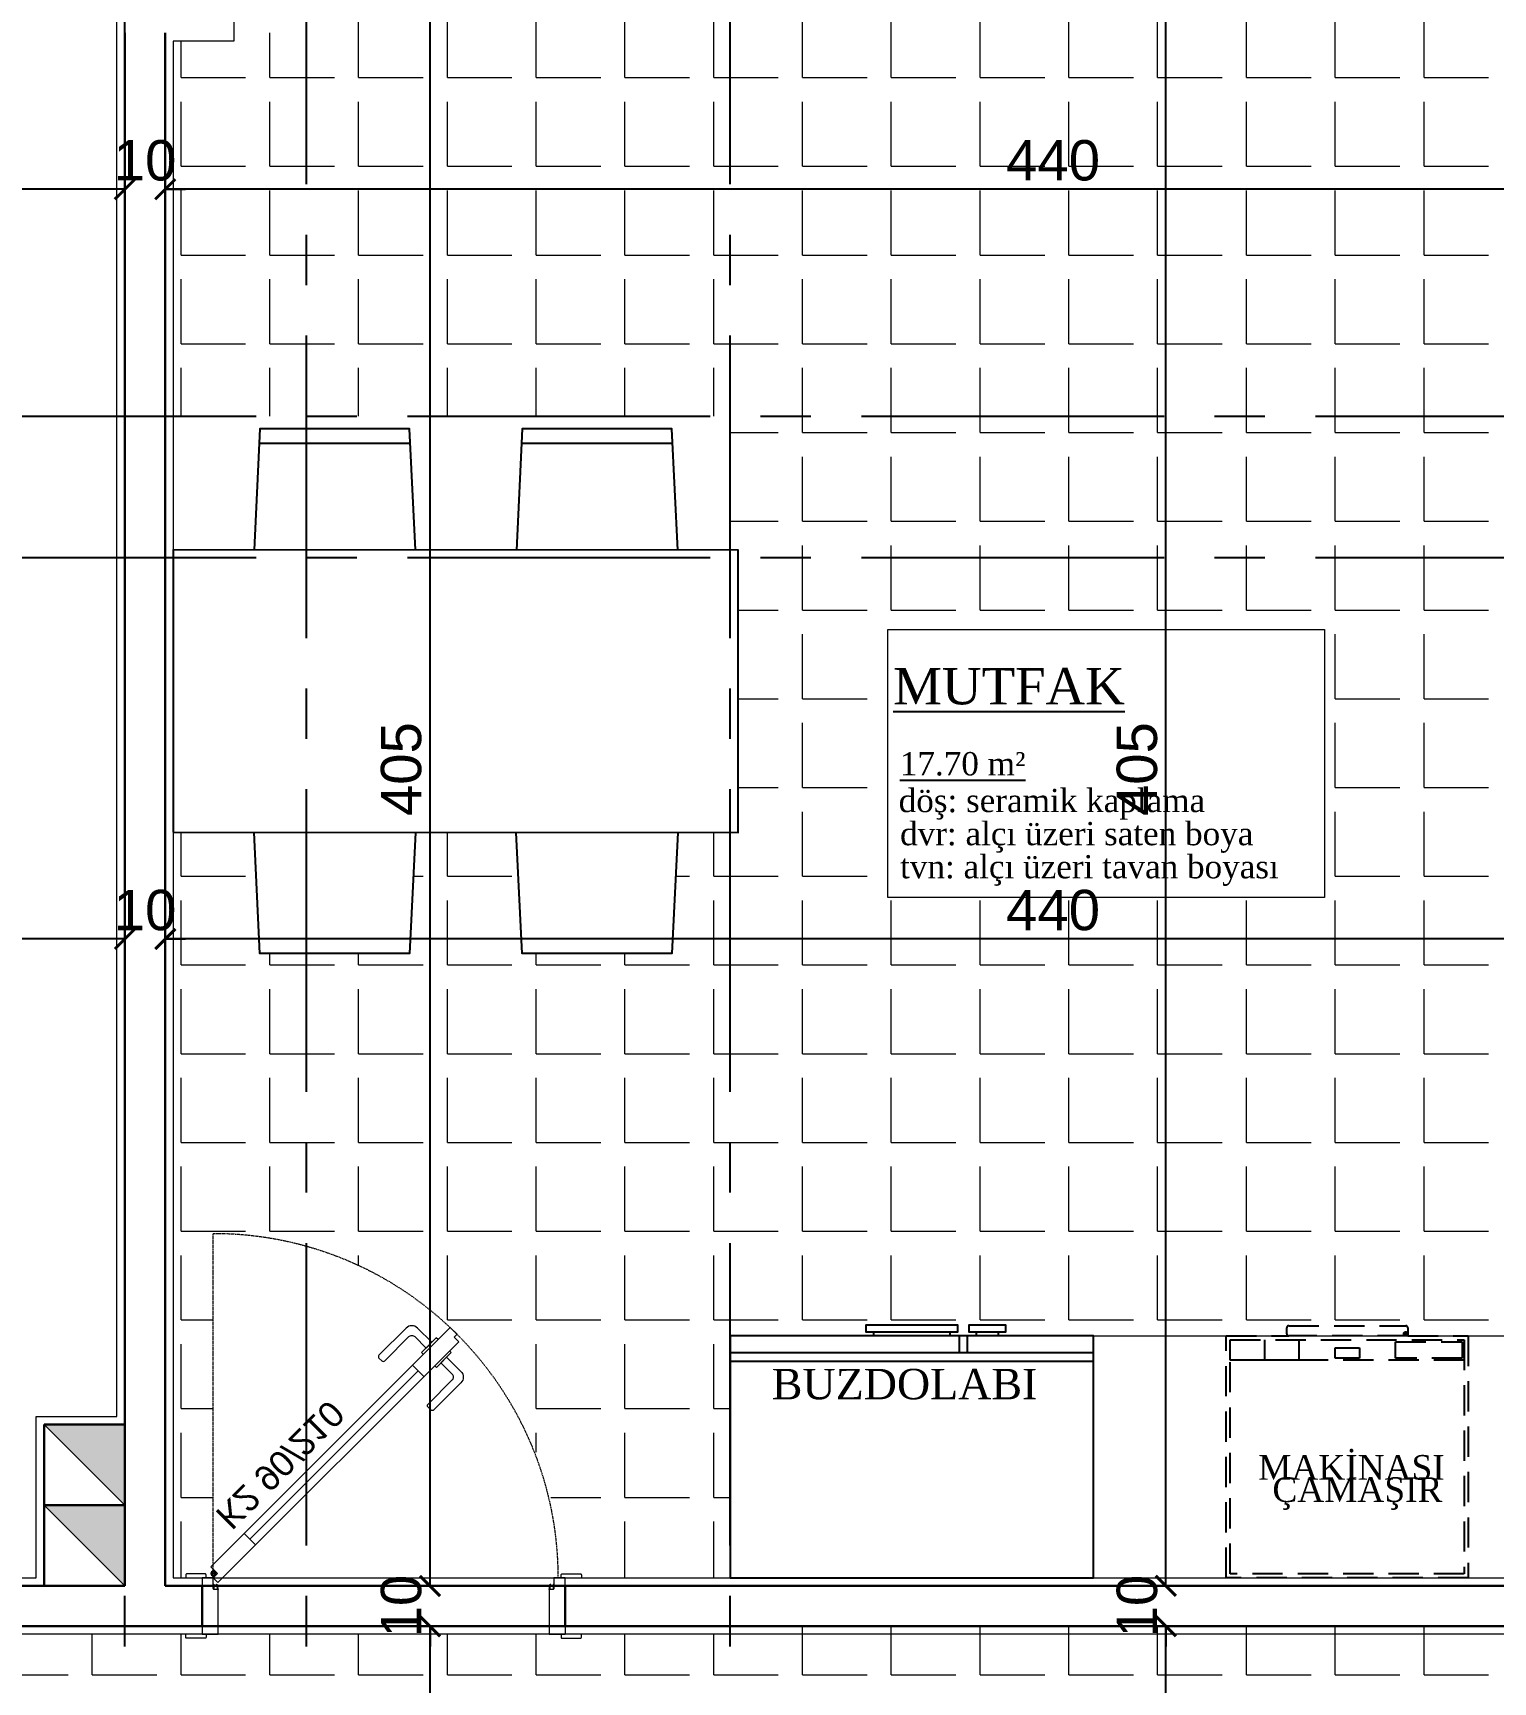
# Model space of a CAD drawing. Header units: millimetres. Extents: x 2778 to 13672, y 1832 to 5175.
# Drawn here: x 6858.8 to 7220.6, y 4131.4 to 4540.2 of the extents above; entities that cross this region are included whole.
import ezdxf

# ---------------------------------------------------------------- set-up
doc = ezdxf.new("R2010")
doc.units = ezdxf.units.MM
for name, pattern in [('CENTER2', [112.5, 75, -12.5, 12.5, -12.5]), ('DASHDOT2', [12.7, 6.35, -3.175, 0, -3.175]), ('DOTX2', [0.5, 0, -0.5]), ('HIDDENX2', [0.75, 0.5, -0.25])]:
    doc.linetypes.add(name, pattern=pattern)
for name, color, linetype in [('697D_L00F00_21.65 KOTU_1+1 B$0$4+1$0$7-DCR-FRN', 8, 'Continuous'), ('7-DCR-FRN', 8, 'Continuous'), ('@A_HH', 1, 'Continuous'), ('Yazi', 7, 'Continuous')]:
    doc.layers.add(name, color=color, linetype=linetype)
for name, color, linetype, lineweight in [('aks', 251, 'DASHDOT2', 35), ('duvar', 232, 'Continuous', 30), ('ince', 37, 'Continuous', 0), ('iz', 1, 'DOTX2', 20), ('kapı', 3, 'Continuous', 18), ('sıva iç', 21, 'Continuous', 0), ('tarama', 251, 'Continuous', 0), ('TEFRİŞ', 251, 'Continuous', 25), ('yazı', 11, 'Continuous', 20), ('z - tarama', 251, 'Continuous', 18), ('ölçü dış', 192, 'Continuous', 20), ('ÖLÇÜ İÇ', 7, 'Continuous', 9)]:
    doc.layers.add(name, color=color, linetype=linetype, lineweight=lineweight)
doc.styles.get("Standard").update_dxf_attribs({"font": 'arial.ttf'})
doc.styles.add('STYLE3', font='times.ttf', dxfattribs={"height": 12})
doc.styles.add('Times roman', font='times.ttf')
doc.dimstyles.new('zulay iç ölçü', dxfattribs={"dimtxt": 10, "dimasz": 5, "dimexe": 0.18, "dimexo": 0, "dimgap": 2, "dimtad": 3, "dimdec": 0, "dimzin": 0, "dimdsep": 46, "dimtxsty": 'Standard', "dimblk": 'ARCHTICK', "dimcen": 0.09, "dimse1": 1, "dimse2": 1, "dimadec": 0, "dimazin": 0, "dimtfac": 1, "dimtdec": 0, "dimtix": 1, "dimtofl": 0, "dimtmove": 0, "dimatfit": 3, "dimldrblk": 'ARCHTICK', "dimfxl": 1, "dimtolj": 1, "dimtzin": 0, "dimarcsym": 0})
pattern_1 = [(0, (-1057024.51, 409725.164), (0, 22), [16, -6]), (90, (-1057024.51, 409725.164), (-22, 1e-15), [16, -6])]

# ---------------------------------------------------------------- blocks, each defined once
blk = doc.blocks.new('sadsfsfsf')
at = {"layer": 'ince'}
for p, q in [((0.7, 0), (-0.7, 0)), ((0, 0.7), (0, -0.7))]:
    blk.add_line(p, q, dxfattribs=at)
for radius in [0.6, 0.45]:
    blk.add_circle((0, 0), radius, dxfattribs=at)
blk = doc.blocks.new('eddeded')
at = {"layer": 'duvar'}
for p, q in [((-48.21, 54.38), (-38.21, 54.38)), ((-48.21, -35.62), (-38.21, -35.62))]:
    blk.add_line(p, q, dxfattribs=at)
at = {"layer": 'ince'}
blk.add_line((-26.6, -23.78), (15.13, 17.96), dxfattribs=at)
for points in [[(-50.21, 53.38), (-50.96, 53.38, -0.414214), (-51.21, 53.63), (-51.21, 58.13, -0.414214), (-50.96, 58.38), (-50.21, 58.38)], [(-36.21, 53.38), (-35.46, 53.38, 0.414214), (-35.21, 53.63), (-35.21, 58.13, 0.414214), (-35.46, 58.38), (-36.21, 58.38)], [(-50.21, -34.62), (-50.96, -34.62, 0.414214), (-51.21, -34.87), (-51.21, -39.37, 0.414214), (-50.96, -39.62), (-50.21, -39.62)], [(-36.21, -34.62), (-35.46, -34.62, -0.414214), (-35.21, -34.87), (-35.21, -39.37, -0.414214), (-35.46, -39.62), (-36.21, -39.62)]]:
    blk.add_lwpolyline(points, format="xyb", dxfattribs=at)
for points in [[(-39.11, 51.33), (-39.11, 50.38), (-37.81, 50.68), (-37.81, 50.81, -0.112206), (-37.91, 50.76), (-38.72, 50.57, -0.482314), (-39.02, 50.82), (-39.02, 51.24, -0.414214), (-38.77, 51.49), (-37.97, 51.49, -0.170049), (-37.81, 51.43), (-37.81, 51.58), (-38.86, 51.58, 0.414214)], [(17.08, 23.59), (18.49, 25), (14.96, 28.54, 0.414214), (12.13, 28.54), (5.41, 21.82, 0.414214), (5.41, 21.11), (6.12, 20.4, 0.414214), (6.83, 20.4), (12.84, 26.41, -0.414214), (14.25, 26.41)], [(20.76, 19.91), (22.17, 21.32), (25.71, 17.79, -0.414214), (25.71, 14.96), (18.99, 8.24, -0.414214), (18.28, 8.24), (17.58, 8.95, -0.414214), (17.58, 9.66), (23.59, 15.67, 0.414214), (23.59, 17.08)], [(-39.11, -31.62), (-39.11, -32.57, 0.414214), (-38.86, -32.82), (-37.81, -32.82), (-37.81, -32.67, -0.170049), (-37.97, -32.73), (-38.77, -32.73, -0.414214), (-39.02, -32.48), (-39.02, -32.06, -0.482314), (-38.72, -31.81), (-37.91, -32, -0.112206), (-37.81, -32.05), (-37.81, -31.92)]]:
    blk.add_lwpolyline(points, format="xyb", close=True, dxfattribs=at)
for points in [[(20.04, 25.7), (19.62, 26.12), (15.96, 22.47), (16.38, 22.04)], [(22.87, 22.87), (23.29, 22.44), (19.64, 18.79), (19.21, 19.21)]]:
    blk.add_lwpolyline(points, dxfattribs=at)
at = {"layer": 'iz', "ltscale": 0.1}
for p, q in [((-48.21, -35.62), (-48.21, 54.38)), ((-38.21, -35.62), (-38.21, 54.38)), ((-36.21, -32.82), (49.19, -32.82))]:
    blk.add_line(p, q, dxfattribs=at)
blk.add_arc((-36.22, -32.83), 85.41, 0.0042, 89.9958, dxfattribs=at)
at = {"layer": 'kapı'}
for p, q in [((13.72, 19.37), (16.54, 16.54)), ((-28.02, -22.36), (-25.19, -25.19))]:
    blk.add_line(p, q, dxfattribs=at)
for points in [[(-36.21, 54.38), (-36.21, 51.58), (-38.86, 51.58, 0.414214), (-39.11, 51.33), (-39.11, 50.38), (-50.21, 50.38), (-50.21, 54.38)], [(-50.21, -35.62), (-50.21, -31.62), (-39.11, -31.62), (-39.11, -32.57, 0.414214), (-38.86, -32.82), (-36.21, -32.82), (-36.21, -35.62), (-36.21, -35.62)]]:
    blk.add_lwpolyline(points, format="xyb", dxfattribs=at)
blk.add_lwpolyline([(-36.21, -32.82), (-35.15, -31.76), (-33.46, -33.46), (25.87, 25.87), (24.17, 27.57), (23.47, 26.86), (22.33, 27.99), (-37.35, -31.69), (-36.21, -32.82)], dxfattribs=at)
at = {"layer": 'sıva iç'}
for p, q in [((-48.21, 54.38), (-50.21, 54.38)), ((-38.21, 54.38), (-36.21, 54.38)), ((-48.21, -35.62), (-50.21, -35.62)), ((-36.21, -35.62), (-38.21, -35.62))]:
    blk.add_line(p, q, dxfattribs=at)
at = {"layer": 'ölçü dış'}
blk.add_line((-38.21, -35.62), (-48.21, -35.62), dxfattribs=at)
at = {"layer": 'ince', "rotation": 90}
blk.add_blockref('sadsfsfsf', (-35.15, -32.82), dxfattribs=at)
at = {"layer": 'yazı'}
blk.add_text('K2 90/210', height=6.328, rotation=45, dxfattribs=at).set_placement((-20.24, -32.71))
blk = doc.blocks.new('DGFDGFDG')
at = {"layer": 'tarama'}
h = blk.add_hatch(color=256, dxfattribs=at)
h.dxf.hatch_style = 1
h.paths.add_polyline_path([(650023.04, -115859.89), (650043.04, -115879.89), (650043.04, -115859.89)])
h = blk.add_hatch(color=256, dxfattribs=at)
h.dxf.hatch_style = 1
h.paths.add_polyline_path([(650043.04, -115859.89), (650063.04, -115879.89), (650063.04, -115859.89)])
at = {"layer": '@A_HH', "linetype": 'Continuous', "lineweight": 0}
for p, q in [((650043.04, -115879.89), (650043.04, -115859.89)), ((650043.04, -115879.89), (650043.04, -115859.89)), ((650063.04, -115879.89), (650063.04, -115859.89)), ((650063.04, -115879.89), (650063.04, -115859.89))]:
    blk.add_line(p, q, dxfattribs=at)
at = {"layer": 'duvar'}
for p, q in [((650043.04, -115859.89), (650023.04, -115859.89)), ((650043.04, -115859.89), (650023.04, -115859.89)), ((650043.04, -115859.89), (650023.04, -115859.89)), ((650023.04, -115859.89), (650043.04, -115859.89)), ((650043.04, -115859.89), (650023.04, -115859.89)), ((650043.04, -115859.89), (650023.04, -115859.89)), ((650023.04, -115859.89), (650043.04, -115859.89)), ((650063.04, -115859.89), (650043.04, -115859.89)), ((650063.04, -115859.89), (650043.04, -115859.89)), ((650063.04, -115859.89), (650043.04, -115859.89)), ((650043.04, -115859.89), (650063.04, -115859.89)), ((650063.04, -115859.89), (650043.04, -115859.89)), ((650063.04, -115859.89), (650043.04, -115859.89)), ((650043.04, -115859.89), (650063.04, -115859.89)), ((650043.04, -115859.89), (650043.04, -115879.89)), ((650043.04, -115859.89), (650043.04, -115879.89)), ((650043.04, -115859.89), (650043.04, -115879.89)), ((650043.04, -115879.89), (650043.04, -115859.89)), ((650043.04, -115859.89), (650043.04, -115879.89)), ((650043.04, -115879.89), (650043.04, -115859.89)), ((650043.04, -115879.89), (650043.04, -115859.89)), ((650063.04, -115859.89), (650063.04, -115879.89)), ((650063.04, -115859.89), (650063.04, -115879.89)), ((650063.04, -115859.89), (650063.04, -115879.89)), ((650063.04, -115879.89), (650063.04, -115859.89)), ((650063.04, -115859.89), (650063.04, -115879.89)), ((650063.04, -115879.89), (650063.04, -115859.89)), ((650063.04, -115879.89), (650063.04, -115859.89)), ((650043.04, -115864.89), (650043.04, -115869.89)), ((650063.04, -115864.89), (650063.04, -115869.89)), ((650023.04, -115879.89), (650043.04, -115879.89)), ((650043.04, -115879.89), (650023.04, -115879.89)), ((650023.04, -115879.89), (650043.04, -115879.89)), ((650023.04, -115879.89), (650043.04, -115879.89)), ((650023.04, -115879.89), (650043.04, -115879.89)), ((650023.04, -115879.89), (650043.04, -115879.89)), ((650023.04, -115879.89), (650043.04, -115879.89)), ((650043.04, -115879.89), (650023.04, -115879.89)), ((650043.04, -115879.89), (650023.04, -115879.89)), ((650043.04, -115879.89), (650023.04, -115879.89)), ((650023.04, -115879.89), (650043.04, -115879.89)), ((650043.04, -115879.89), (650023.04, -115879.89)), ((650043.04, -115879.89), (650023.04, -115879.89)), ((650023.04, -115879.89), (650043.04, -115879.89)), ((650043.04, -115879.89), (650063.04, -115879.89)), ((650063.04, -115879.89), (650043.04, -115879.89)), ((650043.04, -115879.89), (650063.04, -115879.89)), ((650043.04, -115879.89), (650063.04, -115879.89)), ((650043.04, -115879.89), (650063.04, -115879.89)), ((650043.04, -115879.89), (650063.04, -115879.89)), ((650043.04, -115879.89), (650063.04, -115879.89)), ((650063.04, -115879.89), (650043.04, -115879.89)), ((650063.04, -115879.89), (650043.04, -115879.89)), ((650063.04, -115879.89), (650043.04, -115879.89)), ((650043.04, -115879.89), (650063.04, -115879.89)), ((650063.04, -115879.89), (650043.04, -115879.89)), ((650063.04, -115879.89), (650043.04, -115879.89)), ((650043.04, -115879.89), (650063.04, -115879.89))]:
    blk.add_line(p, q, dxfattribs=at)
at = {"layer": 'duvar', "color": 7}
for p, q in [((650043.04, -115859.89), (650023.04, -115859.89)), ((650023.04, -115859.89), (650023.04, -115879.89)), ((650063.04, -115859.89), (650043.04, -115859.89)), ((650043.04, -115859.89), (650043.04, -115879.89)), ((650043.04, -115859.89), (650043.04, -115879.89)), ((650063.04, -115859.89), (650063.04, -115879.89)), ((650043.04, -115879.89), (650023.04, -115879.89)), ((650043.04, -115879.89), (650023.04, -115879.89)), ((650041.04, -115879.89), (650043.04, -115879.89)), ((650063.04, -115879.89), (650043.04, -115879.89)), ((650063.04, -115879.89), (650043.04, -115879.89)), ((650061.04, -115879.89), (650063.04, -115879.89))]:
    blk.add_line(p, q, dxfattribs=at)
at = {"layer": 'duvar'}
for points in [[(650023.04, -115859.89), (650043.04, -115859.89)], [(650043.04, -115859.89), (650063.04, -115859.89)], [(650043.04, -115879.89), (650043.04, -115859.89)], [(650063.04, -115879.89), (650063.04, -115859.89)], [(650023.04, -115879.89), (650043.04, -115879.89)], [(650043.04, -115879.89), (650063.04, -115879.89)]]:
    blk.add_lwpolyline(points, dxfattribs=at)
at = {"layer": 'ince'}
for p, q in [((650043.04, -115879.89), (650023.04, -115859.89)), ((650063.04, -115879.89), (650043.04, -115859.89))]:
    blk.add_line(p, q, dxfattribs=at)
at = {"layer": 'sıva iç'}
for p, q in [((650041.04, -115879.85), (650041.04, -115879.89)), ((650061.04, -115879.85), (650061.04, -115879.89))]:
    blk.add_line(p, q, dxfattribs=at)
blk = doc.blocks.new('*U32')
at = {"layer": '7-DCR-FRN'}
for p, q in [((4.21, 0), (4.21, 90)), ((6.33, 0), (6.33, 90)), ((0, 54.44), (-0.9, 54.44)), ((0, 54.44), (-0.9, 54.44)), ((-0.9, 35.54), (0, 35.54)), ((-0.9, 35.54), (0, 35.54)), ((0, 28.93), (-0.9, 28.93)), ((0, 28.93), (-0.9, 28.93)), ((0, 31.25), (4.21, 31.25)), ((-0.9, 23.6), (0, 23.6)), ((-0.9, 23.6), (0, 23.6))]:
    blk.add_line(p, q, dxfattribs=at)
for points in [[(0, 90), (60, 90), (60, 0), (0, 0)], [(-2.7, 56.28), (-2.7, 33.69), (-0.9, 33.69), (-0.9, 56.28)], [(-2.7, 21.76), (-0.9, 21.76), (-0.9, 30.77), (-2.7, 30.77)]]:
    blk.add_lwpolyline(points, close=True, dxfattribs=at)
for points in [[(0, 54.44), (0, 90), (60, 90), (60, 0), (0, 0), (0, 23.6)], [(-0.9, 54.44), (-0.9, 56.28), (-2.7, 56.28), (-2.7, 33.69), (-0.9, 33.69), (-0.9, 35.54)], [(0, 28.93), (0, 35.54)], [(4.21, 33.21), (0, 33.21), (0, 33.69)], [(-0.9, 28.93), (-0.9, 30.77), (-2.7, 30.77), (-2.7, 21.76), (-0.9, 21.76), (-0.9, 23.6)]]:
    blk.add_lwpolyline(points, dxfattribs=at)
blk = doc.blocks.new('*U28')
at = {"layer": '697D_L00F00_21.65 KOTU_1+1 B$0$4+1$0$7-DCR-FRN', "linetype": 'Continuous'}
for p, q in [((-0.8147, 0.614), (-1.1853, 0.614)), ((-0.1647, 0.614), (-0.5353, 0.614)), ((-0.8147, -0.614), (-1.1853, -0.614)), ((-0.1647, -0.614), (-0.5353, -0.614))]:
    blk.add_line(p, q, dxfattribs=at)
for points in [[(-0.8, 0.35), (-0.8147, 0.6507), (-1.1853, 0.6507), (-1.2, 0.35)], [(-0.15, 0.35), (-0.1647, 0.6507), (-0.5353, 0.6507), (-0.55, 0.35)], [(-0.8, -0.35), (-0.8147, -0.6507), (-1.1853, -0.6507), (-1.2, -0.35)], [(-0.15, -0.35), (-0.1647, -0.6507), (-0.5353, -0.6507), (-0.55, -0.35)]]:
    blk.add_lwpolyline(points, dxfattribs=at)
blk.add_lwpolyline([(-1.4, -0.35), (0, -0.35), (0, 0.35), (-1.4, 0.35)], close=True, dxfattribs=at)
blk = doc.blocks.new('*U38')
at = {"layer": '7-DCR-FRN', "linetype": 'HIDDENX2', "ltscale": 15}
for points in [[(15.5, 0, -0.414214), (15, 0.5), (15, 2, -0.414214), (15.5, 2.5), (44.5, 2.5, -0.414214), (45, 2), (45, 0), (60, 0), (60, -60), (0, -60), (0, 0)], [(45, 0), (15.5, 0, -0.414214), (15, 0.5), (15, 2, -0.414214), (15.5, 2.5), (44.5, 2.5, -0.414214), (45, 2)]]:
    blk.add_lwpolyline(points, format="xyb", close=True, dxfattribs=at)
for points in [[(1, -1), (59, -1), (59, -59), (1, -59)], [(1, -1), (59, -1), (59, -6), (1, -6)], [(1, -1), (18, -1), (18, -6), (1, -6)], [(27, -3), (33, -3), (33, -5.5), (27, -5.5)], [(42, -1.5), (58.5, -1.5), (58.5, -5.5), (42, -5.5)]]:
    blk.add_lwpolyline(points, close=True, dxfattribs=at)
blk.add_lwpolyline([(9.5, -1), (9.5, -6)], dxfattribs=at)
for radius in [0.5, 0.25]:
    blk.add_circle((44.5, 0.5), radius, dxfattribs=at)
blk = doc.blocks.new('_ArchTick')
at = {"color": 0, "linetype": 'ByBlock', "const_width": 0.15}
blk.add_lwpolyline([(-0.5, -0.5), (0.5, 0.5)], dxfattribs=at)
blk = doc.blocks.new('*D2405')
at = {"layer": 'Defpoints', "color": 0, "transparency": 16777216}
for p in [(6957.19, 4145.23), (6957.19, 4145.23), (6957.19, 4015.23)]:
    blk.add_point(p, dxfattribs=at)
at = {"layer": 'ÖLÇÜ İÇ', "color": 0, "lineweight": -2, "transparency": 16777216}
blk.add_line((6957.19, 4015.23), (6957.19, 4145.23), dxfattribs=at)
at = {"layer": 'ÖLÇÜ İÇ', "color": 0, "lineweight": -2, "transparency": 16777216, "xscale": 5, "yscale": 5, "zscale": 5}
for p, rotation in [((6957.19, 4145.23), 90), ((6957.19, 4015.23), 270)]:
    blk.add_blockref('_ArchTick', p, dxfattribs=dict(at, rotation=rotation))
at = {"layer": 'ÖLÇÜ İÇ', "color": 0, "transparency": 16777216, "insert": (6950.08, 4080.23), "char_height": 10, "attachment_point": 5, "rotation": 90}
blk.add_mtext('\\A1;130', dxfattribs=at)
blk = doc.blocks.new('*D2406')
at = {"layer": 'Defpoints', "color": 0, "transparency": 16777216}
for p in [(6957.19, 4155.23), (6957.19, 4155.23), (6957.19, 4145.23)]:
    blk.add_point(p, dxfattribs=at)
at = {"layer": 'ÖLÇÜ İÇ', "color": 0, "lineweight": -2, "transparency": 16777216}
for p, q in [((6957.19, 4155.23), (6957.19, 4160.23)), ((6957.19, 4145.23), (6957.19, 4140.23))]:
    blk.add_line(p, q, dxfattribs=at)
at = {"layer": 'ÖLÇÜ İÇ', "color": 0, "lineweight": -2, "transparency": 16777216, "xscale": 5, "yscale": 5, "zscale": 5}
for p, rotation in [((6957.19, 4155.23), 270), ((6957.19, 4145.23), 90)]:
    blk.add_blockref('_ArchTick', p, dxfattribs=dict(at, rotation=rotation))
at = {"layer": 'ÖLÇÜ İÇ', "color": 0, "transparency": 16777216, "insert": (6950.08, 4150.23), "char_height": 10, "attachment_point": 5, "rotation": 90}
blk.add_mtext('\\A1;10', dxfattribs=at)
blk = doc.blocks.new('*D2407')
at = {"layer": 'Defpoints', "color": 0, "transparency": 16777216}
for p in [(6957.19, 4560.23), (6957.19, 4560.23), (6957.19, 4155.23)]:
    blk.add_point(p, dxfattribs=at)
at = {"layer": 'ÖLÇÜ İÇ', "color": 0, "lineweight": -2, "transparency": 16777216}
blk.add_line((6957.19, 4155.23), (6957.19, 4560.23), dxfattribs=at)
at = {"layer": 'ÖLÇÜ İÇ', "color": 0, "lineweight": -2, "transparency": 16777216, "xscale": 5, "yscale": 5, "zscale": 5}
for p, rotation in [((6957.19, 4560.23), 90), ((6957.19, 4155.23), 270)]:
    blk.add_blockref('_ArchTick', p, dxfattribs=dict(at, rotation=rotation))
at = {"layer": 'ÖLÇÜ İÇ', "color": 0, "transparency": 16777216, "insert": (6950.08, 4357.73), "char_height": 10, "attachment_point": 5, "rotation": 90}
blk.add_mtext('\\A1;405', dxfattribs=at)
blk = doc.blocks.new('*D2416')
at = {"layer": 'Defpoints', "color": 0, "transparency": 16777216}
for p in [(7139.53, 4145.23), (7139.53, 4145.23), (7139.53, 4015.23)]:
    blk.add_point(p, dxfattribs=at)
at = {"layer": 'ÖLÇÜ İÇ', "color": 0, "lineweight": -2, "transparency": 16777216}
blk.add_line((7139.53, 4015.23), (7139.53, 4145.23), dxfattribs=at)
at = {"layer": 'ÖLÇÜ İÇ', "color": 0, "lineweight": -2, "transparency": 16777216, "xscale": 5, "yscale": 5, "zscale": 5}
for p, rotation in [((7139.53, 4145.23), 90), ((7139.53, 4015.23), 270)]:
    blk.add_blockref('_ArchTick', p, dxfattribs=dict(at, rotation=rotation))
at = {"layer": 'ÖLÇÜ İÇ', "color": 0, "transparency": 16777216, "insert": (7132.42, 4080.23), "char_height": 10, "attachment_point": 5, "rotation": 90}
blk.add_mtext('\\A1;130', dxfattribs=at)
blk = doc.blocks.new('*D2261')
at = {"layer": 'Defpoints', "color": 0, "transparency": 16777216}
for p in [(7139.53, 4155.23), (7139.53, 4155.23), (7139.53, 4145.23)]:
    blk.add_point(p, dxfattribs=at)
at = {"layer": 'ÖLÇÜ İÇ', "color": 0, "lineweight": -2, "transparency": 16777216}
for p, q in [((7139.53, 4155.23), (7139.53, 4160.23)), ((7139.53, 4145.23), (7139.53, 4140.23))]:
    blk.add_line(p, q, dxfattribs=at)
at = {"layer": 'ÖLÇÜ İÇ', "color": 0, "lineweight": -2, "transparency": 16777216, "xscale": 5, "yscale": 5, "zscale": 5}
for p, rotation in [((7139.53, 4155.23), 270), ((7139.53, 4145.23), 90)]:
    blk.add_blockref('_ArchTick', p, dxfattribs=dict(at, rotation=rotation))
at = {"layer": 'ÖLÇÜ İÇ', "color": 0, "transparency": 16777216, "insert": (7132.42, 4150.23), "char_height": 10, "attachment_point": 5, "rotation": 90}
blk.add_mtext('\\A1;10', dxfattribs=at)
blk = doc.blocks.new('*D2262')
at = {"layer": 'Defpoints', "color": 0, "transparency": 16777216}
for p in [(7139.53, 4560.23), (7139.53, 4560.23), (7139.53, 4155.23)]:
    blk.add_point(p, dxfattribs=at)
at = {"layer": 'ÖLÇÜ İÇ', "color": 0, "lineweight": -2, "transparency": 16777216}
blk.add_line((7139.53, 4155.23), (7139.53, 4560.23), dxfattribs=at)
at = {"layer": 'ÖLÇÜ İÇ', "color": 0, "lineweight": -2, "transparency": 16777216, "xscale": 5, "yscale": 5, "zscale": 5}
for p, rotation in [((7139.53, 4560.23), 90), ((7139.53, 4155.23), 270)]:
    blk.add_blockref('_ArchTick', p, dxfattribs=dict(at, rotation=rotation))
at = {"layer": 'ÖLÇÜ İÇ', "color": 0, "transparency": 16777216, "insert": (7132.42, 4357.73), "char_height": 10, "attachment_point": 5, "rotation": 90}
blk.add_mtext('\\A1;405', dxfattribs=at)
blk = doc.blocks.new('*D2328')
at = {"layer": 'Defpoints', "color": 0, "transparency": 16777216}
for p in [(6891.58, 4315.62), (6891.58, 4315.62), (7331.58, 4315.62)]:
    blk.add_point(p, dxfattribs=at)
at = {"layer": 'ÖLÇÜ İÇ', "color": 0, "lineweight": -2, "transparency": 16777216}
blk.add_line((7331.58, 4315.62), (6891.58, 4315.62), dxfattribs=at)
at = {"layer": 'ÖLÇÜ İÇ', "color": 0, "lineweight": -2, "transparency": 16777216, "xscale": 5, "yscale": 5, "zscale": 5, "rotation": 180}
blk.add_blockref('_ArchTick', (6891.58, 4315.62), dxfattribs=at)
at = {"layer": 'ÖLÇÜ İÇ', "color": 0, "lineweight": -2, "transparency": 16777216, "xscale": 5, "yscale": 5, "zscale": 5}
blk.add_blockref('_ArchTick', (7331.58, 4315.62), dxfattribs=at)
at = {"layer": 'ÖLÇÜ İÇ', "color": 0, "transparency": 16777216, "insert": (7111.58, 4322.73), "char_height": 10, "attachment_point": 5}
blk.add_mtext('\\A1;440', dxfattribs=at)
blk = doc.blocks.new('*D2329')
at = {"layer": 'Defpoints', "color": 0, "transparency": 16777216}
for p in [(6881.58, 4315.62), (6881.58, 4315.62), (6891.58, 4315.62)]:
    blk.add_point(p, dxfattribs=at)
at = {"layer": 'ÖLÇÜ İÇ', "color": 0, "lineweight": -2, "transparency": 16777216}
for p, q in [((6881.58, 4315.62), (6876.58, 4315.62)), ((6891.58, 4315.62), (6896.58, 4315.62))]:
    blk.add_line(p, q, dxfattribs=at)
at = {"layer": 'ÖLÇÜ İÇ', "color": 0, "lineweight": -2, "transparency": 16777216, "xscale": 5, "yscale": 5, "zscale": 5}
blk.add_blockref('_ArchTick', (6881.58, 4315.62), dxfattribs=at)
at = {"layer": 'ÖLÇÜ İÇ', "color": 0, "lineweight": -2, "transparency": 16777216, "xscale": 5, "yscale": 5, "zscale": 5, "rotation": 180}
blk.add_blockref('_ArchTick', (6891.58, 4315.62), dxfattribs=at)
at = {"layer": 'ÖLÇÜ İÇ', "color": 0, "transparency": 16777216, "insert": (6886.58, 4322.73), "char_height": 10, "attachment_point": 5}
blk.add_mtext('\\A1;10', dxfattribs=at)
blk = doc.blocks.new('*D2330')
at = {"layer": 'Defpoints', "color": 0, "transparency": 16777216}
for p in [(6441.58, 4315.62), (6441.58, 4315.62), (6881.58, 4315.62)]:
    blk.add_point(p, dxfattribs=at)
at = {"layer": 'ÖLÇÜ İÇ', "color": 0, "lineweight": -2, "transparency": 16777216}
blk.add_line((6881.58, 4315.62), (6441.58, 4315.62), dxfattribs=at)
at = {"layer": 'ÖLÇÜ İÇ', "color": 0, "lineweight": -2, "transparency": 16777216, "xscale": 5, "yscale": 5, "zscale": 5, "rotation": 180}
blk.add_blockref('_ArchTick', (6441.58, 4315.62), dxfattribs=at)
at = {"layer": 'ÖLÇÜ İÇ', "color": 0, "lineweight": -2, "transparency": 16777216, "xscale": 5, "yscale": 5, "zscale": 5}
blk.add_blockref('_ArchTick', (6881.58, 4315.62), dxfattribs=at)
at = {"layer": 'ÖLÇÜ İÇ', "color": 0, "transparency": 16777216, "insert": (6661.58, 4322.73), "char_height": 10, "attachment_point": 5}
blk.add_mtext('\\A1;440', dxfattribs=at)
blk = doc.blocks.new('*D2335')
at = {"layer": 'Defpoints', "color": 0, "transparency": 16777216}
for p in [(6891.58, 4501.49), (6891.58, 4501.49), (7331.58, 4501.49)]:
    blk.add_point(p, dxfattribs=at)
at = {"layer": 'ÖLÇÜ İÇ', "color": 0, "lineweight": -2, "transparency": 16777216}
blk.add_line((7331.58, 4501.49), (6891.58, 4501.49), dxfattribs=at)
at = {"layer": 'ÖLÇÜ İÇ', "color": 0, "lineweight": -2, "transparency": 16777216, "xscale": 5, "yscale": 5, "zscale": 5, "rotation": 180}
blk.add_blockref('_ArchTick', (6891.58, 4501.49), dxfattribs=at)
at = {"layer": 'ÖLÇÜ İÇ', "color": 0, "lineweight": -2, "transparency": 16777216, "xscale": 5, "yscale": 5, "zscale": 5}
blk.add_blockref('_ArchTick', (7331.58, 4501.49), dxfattribs=at)
at = {"layer": 'ÖLÇÜ İÇ', "color": 0, "transparency": 16777216, "insert": (7111.58, 4508.6), "char_height": 10, "attachment_point": 5}
blk.add_mtext('\\A1;440', dxfattribs=at)
blk = doc.blocks.new('*D2336')
at = {"layer": 'Defpoints', "color": 0, "transparency": 16777216}
for p in [(6881.58, 4501.49), (6881.58, 4501.49), (6891.58, 4501.49)]:
    blk.add_point(p, dxfattribs=at)
at = {"layer": 'ÖLÇÜ İÇ', "color": 0, "lineweight": -2, "transparency": 16777216}
for p, q in [((6881.58, 4501.49), (6876.58, 4501.49)), ((6891.58, 4501.49), (6896.58, 4501.49))]:
    blk.add_line(p, q, dxfattribs=at)
at = {"layer": 'ÖLÇÜ İÇ', "color": 0, "lineweight": -2, "transparency": 16777216, "xscale": 5, "yscale": 5, "zscale": 5}
blk.add_blockref('_ArchTick', (6881.58, 4501.49), dxfattribs=at)
at = {"layer": 'ÖLÇÜ İÇ', "color": 0, "lineweight": -2, "transparency": 16777216, "xscale": 5, "yscale": 5, "zscale": 5, "rotation": 180}
blk.add_blockref('_ArchTick', (6891.58, 4501.49), dxfattribs=at)
at = {"layer": 'ÖLÇÜ İÇ', "color": 0, "transparency": 16777216, "insert": (6886.58, 4508.6), "char_height": 10, "attachment_point": 5}
blk.add_mtext('\\A1;10', dxfattribs=at)
blk = doc.blocks.new('*D2337')
at = {"layer": 'Defpoints', "color": 0, "transparency": 16777216}
for p in [(6441.58, 4501.49), (6441.58, 4501.49), (6881.58, 4501.49)]:
    blk.add_point(p, dxfattribs=at)
at = {"layer": 'ÖLÇÜ İÇ', "color": 0, "lineweight": -2, "transparency": 16777216}
blk.add_line((6881.58, 4501.49), (6441.58, 4501.49), dxfattribs=at)
at = {"layer": 'ÖLÇÜ İÇ', "color": 0, "lineweight": -2, "transparency": 16777216, "xscale": 5, "yscale": 5, "zscale": 5, "rotation": 180}
blk.add_blockref('_ArchTick', (6441.58, 4501.49), dxfattribs=at)
at = {"layer": 'ÖLÇÜ İÇ', "color": 0, "lineweight": -2, "transparency": 16777216, "xscale": 5, "yscale": 5, "zscale": 5}
blk.add_blockref('_ArchTick', (6881.58, 4501.49), dxfattribs=at)
at = {"layer": 'ÖLÇÜ İÇ', "color": 0, "transparency": 16777216, "insert": (6661.58, 4508.6), "char_height": 10, "attachment_point": 5}
blk.add_mtext('\\A1;440', dxfattribs=at)

msp = doc.modelspace()

# ---------------------------------------------------------------- hatches: boundary and pattern name
at = {"layer": 'z - tarama'}
h = msp.add_hatch(dxfattribs=at)
h.set_pattern_fill('ANGLE', color=252, scale=80, style=0)
h.set_pattern_definition(pattern_1)
h.paths.add_polyline_path([(7031.58, 4540.23), (7269.58, 4540.23), (7269.58, 4558.23), (7031.58, 4558.23)])
h.paths.add_polyline_path([(7031.58, 4445.23), (7269.58, 4445.23), (7269.58, 4451.84), (7267.67, 4451.84, -0.414214), (7267.17, 4452.34), (7267.17, 4481.34, -0.414214), (7267.67, 4481.84), (7269.58, 4481.84), (7269.58, 4528.23), (7269.58, 4528.23), (7269.58, 4540.23), (7031.58, 4540.23)])
h.paths.add_polyline_path([(6926.58, 4445.23), (7031.58, 4445.23), (7031.58, 4540.23), (6926.58, 4540.23)])
h.paths.add_polyline_path([(6893.58, 4445.23), (6926.58, 4445.23), (6926.58, 4540.23), (6908.58, 4540.23), (6908.58, 4538.23), (6893.58, 4538.23)])
h.paths.add_polyline_path([(6926.58, 4540.23), (7031.58, 4540.23), (7031.58, 4558.23), (6926.58, 4558.23)])
h.paths.add_polyline_path([(7031.58, 4412.05), (7033.58, 4412.05), (7033.58, 4410.23), (7269.58, 4410.23), (7269.58, 4445.23), (7031.58, 4445.23)])
h.paths.add_polyline_path([(6926.58, 4239.45, -0.121467), (6962.16, 4219.29), (6962.18, 4219.32), (6963.88, 4217.62, -0.197654), (6989.69, 4157.98, -0.416778), (6989.94, 4158.23), (6994.69, 4158.23), (6994.69, 4157.23), (7031.58, 4157.23), (7031.58, 4217.23), (7031.58, 4342.05), (7018.58, 4342.05), (7017.11, 4311.99), (6980.04, 4311.99), (6978.58, 4342.06), (6953.58, 4342.06), (6952.11, 4311.99), (6926.58, 4311.99)])
h.paths.add_polyline_path([(6893.58, 4157.23), (6896.69, 4157.23), (6896.69, 4158.23), (6901.69, 4158.23), (6901.69, 4157.23), (6903.49, 4157.23), (6903.49, 4157.7, -1), (6903.49, 4158.9), (6903.49, 4159.36), (6902.86, 4159.99), (6903.49, 4160.63), (6903.49, 4242.63, -0.068537), (6926.58, 4239.45), (6926.58, 4311.99), (6915.04, 4311.99), (6913.58, 4342.06), (6893.58, 4342.06)])
h.paths.add_polyline_path([(7033.58, 4342.05), (7031.58, 4342.05), (7031.58, 4217.23), (7067.14, 4217.23), (7067.14, 4218.13), (7065.3, 4218.13), (7065.3, 4219.93), (7087.89, 4219.93), (7087.89, 4218.13), (7086.04, 4218.13), (7086.04, 4217.23), (7092.65, 4217.23), (7092.65, 4218.13), (7090.81, 4218.13), (7090.81, 4219.93), (7099.82, 4219.93), (7099.82, 4218.13), (7097.98, 4218.13), (7097.98, 4217.23), (7169.98, 4217.23, -0.414214), (7169.48, 4217.73), (7169.48, 4219.23, -0.414214), (7169.98, 4219.73), (7198.98, 4219.73, -0.414214), (7199.48, 4219.23), (7199.48, 4217.23), (7214.48, 4217.23), (7229.58, 4217.23), (7229.58, 4237.23), (7269.58, 4237.23), (7269.58, 4267.86), (7268.2, 4267.86), (7268.2, 4256.43), (7264.58, 4256.43), (7264.58, 4305), (7268.2, 4305), (7268.2, 4293.57), (7269.58, 4293.57), (7269.58, 4410.23), (7033.58, 4410.23)])
h.paths.add_polyline_path([(7070.66, 4392.34), (7178.88, 4392.34), (7178.88, 4325.91), (7070.66, 4325.91)], flags=16)
h.paths.add_polyline_path([(7179.86, 4346.99), (7119.06, 4346.99), (7119.06, 4333.18), (7179.86, 4333.18)], flags=24)
h.paths.add_polyline_path([(7177.4, 4363.66), (7144.01, 4363.66), (7144.01, 4354.85), (7177.4, 4354.85)], flags=8)
h.paths.add_polyline_path([(7178.14, 4374.94), (7100.03, 4374.94), (7100.03, 4363.34), (7178.14, 4363.34)], flags=8)
h.paths.add_polyline_path([(7177.8, 4391.37), (7082.19, 4391.37), (7082.19, 4379.75), (7177.8, 4379.75)], flags=8)
h.paths.add_polyline_path([(7177.8, 4383.17), (7088.35, 4383.17), (7088.35, 4371.55), (7177.8, 4371.55)], flags=8)
h.paths.add_polyline_path([(7108.07, 4210.97), (7039.86, 4210.97), (7039.86, 4199.4), (7108.07, 4199.4)], flags=9)
at = {"layer": 'z - tarama', "true_color": 0xffffff}
h = msp.add_hatch(dxfattribs=at)
h.set_pattern_fill('ANGLE', scale=80, style=0)
h.set_pattern_definition(pattern_1)
h.paths.add_polyline_path([(7356.58, 4105.23), (7464.58, 4105.23), (7464.58, 4113.87), (7463.58, 4113.87), (7463.58, 4118.87), (7464.58, 4118.87), (7464.58, 4233.23), (7442.24, 4233.23), (7442.24, 4232.23), (7437.24, 4232.23), (7437.24, 4233.23), (7434.24, 4233.23), (7356.58, 4233.23)])
h.paths.add_polyline_path([(7356.58, 4060.23), (7464.58, 4060.23), (7464.58, 4105.23), (7356.58, 4105.23)])
h.paths.add_polyline_path([(7356.58, 4017.23), (7359.64, 4017.23), (7359.64, 4018.23), (7364.64, 4018.23), (7364.64, 4017.23), (7367.64, 4017.23), (7452.64, 4017.23), (7452.64, 4018.23), (7457.64, 4018.23), (7457.64, 4017.23), (7464.58, 4017.23), (7464.58, 4020.87), (7463.58, 4020.87), (7463.58, 4025.87), (7464.58, 4025.87), (7464.58, 4028.87), (7464.58, 4060.23), (7356.58, 4060.23)])
h.paths.add_polyline_path([(7031.58, 4017.23), (7069.16, 4017.23), (7069.16, 4018.23), (7074.16, 4018.23), (7074.16, 4017.23), (7077.16, 4017.23), (7162.16, 4017.23), (7162.16, 4018.23), (7167.16, 4018.23), (7167.16, 4017.23), (7356.58, 4017.23), (7356.58, 4060.23), (7031.58, 4060.23)])
h.paths.add_polyline_path([(7031.58, 4060.23), (7356.58, 4060.23), (7356.58, 4105.23), (7031.58, 4105.23)])
h.paths.add_polyline_path([(7031.58, 4105.23), (7356.58, 4105.23), (7356.58, 4235.23), (7341.58, 4235.23), (7341.58, 4145.23), (7031.58, 4145.23)])
h.paths.add_polyline_path([(7344.49, 4232.23), (7349.24, 4232.23), (7349.24, 4232.48, -0.414214), (7348.99, 4232.23), (7344.24, 4232.23), (7344.24, 4232.48, 0.414214)], flags=16)
h.paths.add_polyline_path([(6926.58, 4105.23), (7031.58, 4105.23), (7031.58, 4143.23), (6994.69, 4143.23), (6994.69, 4142.23), (6989.69, 4142.23), (6989.69, 4143.23), (6986.69, 4143.23), (6926.58, 4143.23)])
h.paths.add_polyline_path([(6926.58, 4060.23), (7031.58, 4060.23), (7031.58, 4105.23), (6926.58, 4105.23)])
h.paths.add_polyline_path([(6926.58, 4017.23), (7031.58, 4017.23), (7031.58, 4060.23), (6926.58, 4060.23)])
h.paths.add_polyline_path([(6881.58, 4017.23), (6926.58, 4017.23), (6926.58, 4060.23), (6881.58, 4060.23)])
h.paths.add_polyline_path([(6881.58, 4060.23), (6926.58, 4060.23), (6926.58, 4105.23), (6881.58, 4105.23)])
h.paths.add_polyline_path([(6881.58, 4105.23), (6926.58, 4105.23), (6926.58, 4143.23), (6901.69, 4143.23), (6901.69, 4142.23), (6896.69, 4142.23), (6896.69, 4143.23), (6881.58, 4143.23)])
h.paths.add_polyline_path([(6443.58, 4105.23), (6881.58, 4105.23), (6881.58, 4143.23), (6856.04, 4143.23), (6856.04, 4142.23), (6851.04, 4142.23), (6851.04, 4143.23), (6848.04, 4143.23), (6763.04, 4143.23), (6763.04, 4142.23), (6758.04, 4142.23), (6758.04, 4143.23), (6443.58, 4143.23)])
h.paths.add_polyline_path([(6592.44, 4060.23), (6881.58, 4060.23), (6881.58, 4105.23), (6443.58, 4105.23), (6443.58, 4062.23), (6448.58, 4062.23), (6448.58, 4060.23), (6482.68, 4060.23), (6482.68, 4099.49), (6592.44, 4099.49)])
h.paths.add_polyline_path([(6592.44, 4033.82), (6482.68, 4033.82), (6482.68, 4060.23), (6448.58, 4060.23), (6448.58, 4015.23), (6594.58, 4015.23), (6594.58, 4017.23), (6634.58, 4017.23), (6662.6, 4017.23), (6662.6, 4018.23), (6667.6, 4018.23), (6667.6, 4017.23), (6670.6, 4017.23), (6755.6, 4017.23), (6755.6, 4018.23), (6760.6, 4018.23), (6760.6, 4017.23), (6777.51, 4017.23), (6777.51, 4018.23), (6782.51, 4018.23), (6782.51, 4017.23), (6785.51, 4017.23), (6870.51, 4017.23), (6870.51, 4018.23), (6875.51, 4018.23), (6875.51, 4017.23), (6881.58, 4017.23), (6881.58, 4060.23), (6592.44, 4060.23)])
h.paths.add_polyline_path([(6448.58, 3955.23), (6594.58, 3955.23), (6594.58, 4015.23), (6448.58, 4015.23)])
h.paths.add_polyline_path([(6448.58, 3865.23), (6594.58, 3865.23), (6594.58, 3955.23), (6448.58, 3955.23)])
h.paths.add_polyline_path([(6448.58, 3850.23), (6594.58, 3850.23), (6594.58, 3865.23), (6448.58, 3865.23)])
h.paths.add_polyline_path([(6448.58, 3805.23), (6594.58, 3805.23), (6594.58, 3850.23), (6448.58, 3850.23)])
h.paths.add_polyline_path([(6443.58, 3667.23), (6594.58, 3667.23), (6594.58, 3805.23), (6448.58, 3805.23), (6448.58, 3803.23), (6443.58, 3803.23)])

# ---------------------------------------------------------------- linework, layer by layer
at = {"layer": 'aks', "color": 251, "linetype": 'CENTER2', "lineweight": -3}
for points in [[(6881.58, 2140.23), (6881.58, 5100.23)], [(6926.58, 2140.23), (6926.58, 5100.23)], [(7031.58, 2140.23), (7031.58, 5100.23)], [(2901.58, 4445.23), (8131.58, 4445.23)], [(2901.58, 4410.23), (8131.58, 4410.23)]]:
    msp.add_lwpolyline(points, dxfattribs=at)
at = {"layer": 'duvar', "lineweight": 30}
for p, q in [((6881.58, 4155.23), (6881.58, 4540.23)), ((6891.58, 4155.23), (6891.58, 4540.23)), ((6441.58, 4155.23), (6881.58, 4155.23)), ((6891.58, 4155.23), (7331.58, 4155.23)), ((6441.58, 4145.23), (7341.58, 4145.23))]:
    msp.add_line(p, q, dxfattribs=at)
at = {"layer": 'sıva iç'}
for points in [[(6879.58, 4798.23), (6443.58, 4798.23), (6443.58, 4692.23), (6448.58, 4692.23), (6448.58, 4538.23), (6443.58, 4538.23), (6443.58, 4157.23), (6859.58, 4157.23), (6859.58, 4197.23), (6879.58, 4197.23)], [(7329.58, 4558.23), (6908.58, 4558.23), (6908.58, 4538.23), (6893.58, 4538.23), (6893.58, 4157.23), (7289.58, 4157.23), (7289.58, 4177.23), (7329.58, 4177.23)], [(7464.58, 4233.23), (7343.58, 4233.23), (7343.58, 4143.23), (6443.58, 4143.23), (6443.58, 4017.23), (6448.58, 4017.23), (6448.58, 3863.23), (6443.58, 3863.23), (6443.58, 3667.23), (6634.58, 3667.23), (6634.58, 4017.23), (7464.58, 4017.23)]]:
    msp.add_lwpolyline(points, close=True, dxfattribs=at)
msp.add_lwpolyline([(7031.58, 4157.23), (7031.58, 4217.23), (7229.58, 4217.23), (7229.58, 4237.23), (7269.58, 4237.23), (7269.58, 4558.23)], dxfattribs=at)
at = {"layer": 'yazı'}
msp.add_lwpolyline([(7070.66, 4325.91), (7070.66, 4392.34), (7178.88, 4392.34), (7178.88, 4325.91)], close=True, dxfattribs=at)

# ---------------------------------------------------------------- block references
at = {"xscale": -1, "rotation": 90}
msp.add_blockref('*U32', (7121.58, 4217.23), dxfattribs=at)
at = {"layer": '697D_L00F00_21.65 KOTU_1+1 B$0$4+1$0$7-DCR-FRN', "extrusion": (8.52209e-14, 1.68252e-13, -1), "xscale": -100.0000000000112, "yscale": 100.0000000000112, "zscale": -100.0000000000112, "rotation": 0.003210218837876866}
msp.add_blockref('*U28', (-7033.58, 4377.05, 0), dxfattribs=at)
at = {"layer": '7-DCR-FRN', "linetype": 'Continuous'}
msp.add_blockref('*U38', (7154.48, 4217.23), dxfattribs=at)
at = {"layer": 'duvar', "lineweight": 30, "xscale": -1, "rotation": 270}
msp.add_blockref('eddeded', (6936.31, 4193.45), dxfattribs=at)
at = {"layer": 'sıva iç', "xscale": -1, "rotation": 270}
msp.add_blockref('DGFDGFDG', (122741.47, -645867.81), dxfattribs=at)

# ---------------------------------------------------------------- texts
at = {"layer": 'TEFRİŞ', "style": 'STYLE3'}
msp.add_text('BUZDOLABI', height=7.544, dxfattribs=at).set_placement((7041.88, 4201.5))
at = {"layer": 'Yazi', "style": 'Times roman'}
for s, height, p in [('%%UMUTFAK', 8.996, (7071.98, 4373.78)), ('%%U17.70 m²', 5.7665, (7073.61, 4356.18)), ('MAKİNASI', 6.122, (7162.41, 4181.55)), ('ÇAMAŞIR', 6.122, (7165.94, 4176.05))]:
    msp.add_text(s, height=height, dxfattribs=at).set_placement(p)
at = {"layer": 'yazı', "style": 'Times roman'}
for s, p in [('döş: seramik kaplama', (7073.33, 4347.07)), ('dvr: alçı üzeri saten boya', (7073.68, 4338.86)), ('tvn: alçı üzeri tavan boyası', (7073.68, 4330.66))]:
    msp.add_text(s, height=5.7665, dxfattribs=at).set_placement(p)

# ---------------------------------------------------------------- dimensions: what is measured, and where the dimension line sits
at = {"layer": 'ÖLÇÜ İÇ'}
for base, p1, p2, angle, picture, middle in [((6957.19, 4560.23), (6957.19, 4155.23), (6957.19, 4560.23), 270, '*D2407', (6950.08, 4357.73)), ((7139.53, 4560.23), (7139.53, 4155.23), (7139.53, 4560.23), 270, '*D2262', (7132.42, 4357.73)), ((6441.58, 4501.49), (6881.58, 4501.49), (6441.58, 4501.49), 180, '*D2337', (6661.58, 4508.6)), ((6881.58, 4501.49), (6891.58, 4501.49), (6881.58, 4501.49), 180, '*D2336', (6886.58, 4508.6)), ((6891.58, 4501.49), (7331.58, 4501.49), (6891.58, 4501.49), 180, '*D2335', (7111.58, 4508.6)), ((6441.58, 4315.62), (6881.58, 4315.62), (6441.58, 4315.62), 180, '*D2330', (6661.58, 4322.73)), ((6881.58, 4315.62), (6891.58, 4315.62), (6881.58, 4315.62), 180, '*D2329', (6886.58, 4322.73)), ((6891.58, 4315.62), (7331.58, 4315.62), (6891.58, 4315.62), 180, '*D2328', (7111.58, 4322.73)), ((6957.19, 4155.23), (6957.19, 4145.23), (6957.19, 4155.23), 270, '*D2406', (6950.08, 4150.23)), ((7139.53, 4155.23), (7139.53, 4145.23), (7139.53, 4155.23), 270, '*D2261', (7132.42, 4150.23)), ((6957.19, 4145.23), (6957.19, 4015.23), (6957.19, 4145.23), 270, '*D2405', (6950.08, 4080.23)), ((7139.53, 4145.23), (7139.53, 4015.23), (7139.53, 4145.23), 270, '*D2416', (7132.42, 4080.23))]:
    dim = msp.add_linear_dim(base=base, p1=p1, p2=p2, angle=angle, dimstyle='zulay iç ölçü', override={"dimtmove": 1}, dxfattribs=at)
    dim.commit()
    dim.dimension.update_dxf_attribs({"geometry": picture, "text_midpoint": middle})

doc.saveas('drawing.dxf')
